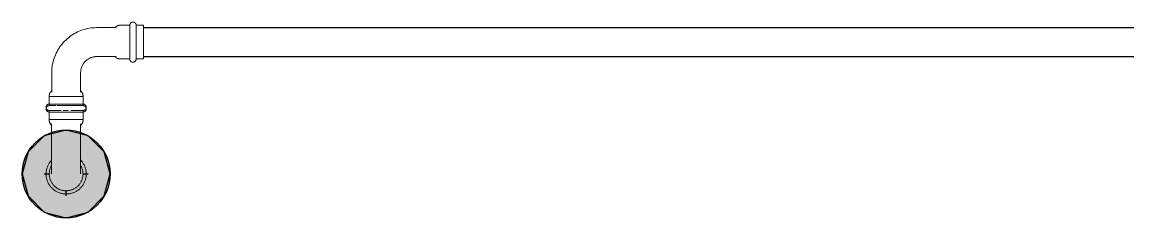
# Model space of a CAD drawing. Header units: inches. Extents: x -3327 to -1, y 8 to 1328.
# Drawn here: x -1910 to -1859.8, y 537.7 to 546.7 of the extents above; entities that cross this region are included whole.
import ezdxf

# ---------------------------------------------------------------- set-up
doc = ezdxf.new("R2010")
doc.units = ezdxf.units.IN
doc.header["$MEASUREMENT"] = 0
doc.layers.add('P-PIPE', color=3, linetype='Continuous', lineweight=9)
doc.layers.add('X - REF - FP', color=7, linetype='Continuous', true_color=0xb90000)

# ---------------------------------------------------------------- blocks, each defined once
blk = doc.blocks.new('Victaulic-VicPress316-Elbow 90-45deg Style P568_P571 - Standard-V22-SECOND LEVEL')
at = {"layer": 'P-PIPE'}
for p, q in [((-0.767, 3.52), (-0.767, 3.181)), ((0.766, 3.52), (-0.767, 3.52)), ((0.766, 3.181), (0.766, 3.52)), ((-0.767, 3.181), (0.766, 3.181)), ((-0.767, 2.869), (-0.767, 2.439)), ((0.766, 2.439), (0.766, 2.866)), ((-0.658, 2.278), (-0.658, 1.393)), ((0.657, 1.393), (0.657, 2.278)), ((-3.181, 0.766), (-3.52, 0.766)), ((-3.52, 0.766), (-3.52, -0.767)), ((-3.181, -0.767), (-3.181, 0.766)), ((-2.439, 0.766), (-2.89, 0.766)), ((-2.89, -0.767), (-2.89, 0.766)), ((-1.393, 0.657), (-2.278, 0.657)), ((-3.52, -0.767), (-3.181, -0.767)), ((-2.89, -0.767), (-2.439, -0.767)), ((-2.278, -0.658), (-1.393, -0.658))]:
    blk.add_line(p, q, dxfattribs=at)
at = {"layer": 'P-PIPE', "flags": 128}
for points in [[(-0.767, 2.89), (-0.772, 2.891), (-0.778, 2.891), (-0.784, 2.892), (-0.79, 2.892), (-0.795, 2.893), (-0.801, 2.895), (-0.807, 2.896), (-0.812, 2.898), (-0.818, 2.9), (-0.823, 2.902), (-0.828, 2.904), (-0.834, 2.907), (-0.839, 2.91), (-0.844, 2.913), (-0.849, 2.916), (-0.853, 2.919), (-0.858, 2.923), (-0.862, 2.927), (-0.867, 2.931), (-0.871, 2.935), (-0.875, 2.939), (-0.879, 2.943), (-0.882, 2.948), (-0.886, 2.953), (-0.889, 2.957), (-0.892, 2.962), (-0.895, 2.967), (-0.897, 2.973), (-0.9, 2.978), (-0.902, 2.983), (-0.904, 2.989), (-0.906, 2.994), (-0.907, 3), (-0.909, 3.006), (-0.91, 3.011), (-0.911, 3.017), (-0.911, 3.023), (-0.912, 3.029), (-0.912, 3.034), (-0.912, 3.04), (-0.912, 3.046), (-0.911, 3.052), (-0.91, 3.058), (-0.909, 3.063), (-0.908, 3.069), (-0.907, 3.075), (-0.905, 3.08), (-0.903, 3.086), (-0.901, 3.091), (-0.899, 3.097), (-0.896, 3.102), (-0.894, 3.107), (-0.891, 3.112), (-0.887, 3.117), (-0.884, 3.122), (-0.881, 3.126), (-0.877, 3.131), (-0.873, 3.135), (-0.869, 3.139), (-0.865, 3.143), (-0.86, 3.147), (-0.856, 3.151), (-0.851, 3.154), (-0.846, 3.158), (-0.842, 3.161), (-0.836, 3.164), (-0.831, 3.166), (-0.826, 3.169), (-0.821, 3.171), (-0.815, 3.173), (-0.81, 3.175), (-0.804, 3.177), (-0.798, 3.178), (-0.793, 3.179), (-0.787, 3.18), (-0.781, 3.181), (-0.775, 3.181), (-0.77, 3.181), (-0.767, 3.181)], [(0.766, 3.181), (0.766, 3.181), (0.764, 3.181), (0.761, 3.181), (0.757, 3.181), (0.751, 3.181), (0.745, 3.181), (0.737, 3.181), (0.728, 3.181), (0.717, 3.181), (0.706, 3.181), (0.693, 3.181), (0.68, 3.181), (0.665, 3.181), (0.649, 3.181), (0.633, 3.181), (0.615, 3.181), (0.596, 3.181), (0.576, 3.181), (0.556, 3.181), (0.534, 3.181), (0.512, 3.181), (0.488, 3.181), (0.464, 3.181), (0.44, 3.181), (0.414, 3.181), (0.388, 3.181), (0.361, 3.181), (0.334, 3.181), (0.306, 3.181), (0.278, 3.181), (0.249, 3.181), (0.22, 3.181), (0.19, 3.181), (0.16, 3.181), (0.13, 3.181), (0.1, 3.181), (0.069, 3.181), (0.039, 3.181), (0.008, 3.181), (-0.022, 3.181), (-0.053, 3.181), (-0.084, 3.181), (-0.114, 3.181), (-0.144, 3.181), (-0.174, 3.181), (-0.204, 3.181), (-0.233, 3.181), (-0.262, 3.181), (-0.291, 3.181), (-0.319, 3.181), (-0.347, 3.181), (-0.374, 3.181), (-0.4, 3.181), (-0.426, 3.181), (-0.451, 3.181), (-0.476, 3.181), (-0.499, 3.181), (-0.522, 3.181), (-0.544, 3.181), (-0.565, 3.181), (-0.585, 3.181), (-0.605, 3.181), (-0.623, 3.181), (-0.64, 3.181), (-0.657, 3.181), (-0.672, 3.181), (-0.686, 3.181), (-0.699, 3.181), (-0.711, 3.181), (-0.722, 3.181), (-0.732, 3.181), (-0.74, 3.181), (-0.748, 3.181), (-0.754, 3.181), (-0.759, 3.181), (-0.763, 3.181), (-0.765, 3.181), (-0.766, 3.181), (-0.767, 3.181)], [(-0.767, 3.181), (-0.766, 3.181), (-0.764, 3.181), (-0.761, 3.181), (-0.757, 3.181), (-0.751, 3.181), (-0.745, 3.181), (-0.737, 3.181), (-0.728, 3.181)], [(0.722, 3.181), (0.732, 3.181), (0.74, 3.181), (0.748, 3.181), (0.754, 3.181), (0.759, 3.181), (0.763, 3.181), (0.765, 3.181), (0.766, 3.181), (0.766, 3.181)], [(0.766, 3.181), (0.772, 3.181), (0.778, 3.181), (0.784, 3.18), (0.79, 3.18), (0.795, 3.179), (0.801, 3.177), (0.807, 3.176), (0.812, 3.174), (0.818, 3.172), (0.823, 3.17), (0.828, 3.168), (0.834, 3.165), (0.839, 3.162), (0.844, 3.159), (0.849, 3.156), (0.853, 3.153), (0.858, 3.149), (0.862, 3.145), (0.867, 3.141), (0.871, 3.137), (0.875, 3.133), (0.879, 3.129), (0.882, 3.124), (0.886, 3.119), (0.889, 3.115), (0.892, 3.11), (0.895, 3.105), (0.897, 3.099), (0.9, 3.094), (0.902, 3.089), (0.904, 3.083), (0.906, 3.078), (0.907, 3.072), (0.909, 3.066), (0.91, 3.061), (0.911, 3.055), (0.911, 3.049), (0.912, 3.043), (0.912, 3.038), (0.912, 3.032), (0.912, 3.026), (0.911, 3.02), (0.91, 3.014), (0.909, 3.009), (0.908, 3.003), (0.907, 2.997), (0.905, 2.992), (0.903, 2.986), (0.901, 2.981), (0.899, 2.975), (0.896, 2.97), (0.894, 2.965), (0.891, 2.96), (0.887, 2.955), (0.884, 2.95), (0.881, 2.946), (0.877, 2.941), (0.873, 2.937), (0.869, 2.933), (0.865, 2.929), (0.86, 2.925), (0.856, 2.921), (0.851, 2.918), (0.846, 2.914), (0.842, 2.911), (0.836, 2.908), (0.831, 2.906), (0.826, 2.903), (0.821, 2.901), (0.815, 2.899), (0.81, 2.897), (0.804, 2.895), (0.798, 2.894), (0.793, 2.893), (0.787, 2.892), (0.781, 2.891), (0.775, 2.891), (0.77, 2.891), (0.766, 2.89)], [(-0.767, 2.89), (-0.766, 2.89), (-0.764, 2.89), (-0.761, 2.89), (-0.757, 2.89), (-0.751, 2.89), (-0.745, 2.89), (-0.737, 2.89), (-0.728, 2.89), (-0.717, 2.89), (-0.706, 2.89), (-0.693, 2.89), (-0.68, 2.89), (-0.665, 2.89), (-0.649, 2.89), (-0.633, 2.89), (-0.615, 2.89), (-0.596, 2.89), (-0.576, 2.89), (-0.556, 2.89), (-0.54, 2.89)], [(-0.754, 2.89), (-0.759, 2.89), (-0.763, 2.89), (-0.765, 2.89), (-0.766, 2.89), (-0.767, 2.89)], [(-0.534, 2.89), (-0.512, 2.89), (-0.488, 2.89), (-0.464, 2.89), (-0.44, 2.89), (-0.414, 2.89), (-0.388, 2.89), (-0.361, 2.89), (-0.334, 2.89), (-0.306, 2.89), (-0.278, 2.89), (-0.249, 2.89), (-0.22, 2.89), (-0.19, 2.89), (-0.16, 2.89), (-0.13, 2.89), (-0.1, 2.89), (-0.069, 2.89), (-0.039, 2.89), (-0.008, 2.89), (0.022, 2.89), (0.053, 2.89), (0.084, 2.89), (0.114, 2.89), (0.144, 2.89), (0.174, 2.89), (0.204, 2.89), (0.233, 2.89), (0.262, 2.89), (0.291, 2.89), (0.319, 2.89), (0.347, 2.89), (0.374, 2.89), (0.4, 2.89), (0.426, 2.89)], [(0.476, 2.89), (0.499, 2.89), (0.522, 2.89), (0.544, 2.89), (0.565, 2.89), (0.585, 2.89), (0.605, 2.89), (0.623, 2.89), (0.64, 2.89), (0.657, 2.89), (0.672, 2.89), (0.686, 2.89), (0.699, 2.89), (0.711, 2.89), (0.722, 2.89), (0.732, 2.89), (0.74, 2.89), (0.748, 2.89), (0.754, 2.89), (0.759, 2.89), (0.763, 2.89), (0.765, 2.89), (0.766, 2.89), (0.766, 2.89)], [(0.766, 2.89), (0.766, 2.89), (0.764, 2.89), (0.761, 2.89), (0.757, 2.89), (0.751, 2.89), (0.745, 2.89)], [(-0.658, 2.221), (-0.666, 2.228), (-0.674, 2.235), (-0.682, 2.242), (-0.69, 2.25), (-0.698, 2.258), (-0.705, 2.266), (-0.711, 2.275), (-0.718, 2.283), (-0.724, 2.293), (-0.729, 2.302), (-0.735, 2.311), (-0.74, 2.321), (-0.744, 2.331), (-0.748, 2.341), (-0.752, 2.351), (-0.755, 2.362), (-0.758, 2.372), (-0.761, 2.383), (-0.763, 2.394), (-0.764, 2.404), (-0.765, 2.415), (-0.766, 2.426), (-0.767, 2.437), (-0.767, 2.439)], [(0.766, 2.439), (0.766, 2.428), (0.766, 2.417), (0.765, 2.406), (0.763, 2.396), (0.761, 2.385), (0.759, 2.374), (0.756, 2.364), (0.753, 2.353), (0.749, 2.343), (0.745, 2.333), (0.741, 2.323), (0.736, 2.313), (0.73, 2.304), (0.725, 2.294), (0.719, 2.285), (0.713, 2.276), (0.706, 2.268), (0.699, 2.259), (0.692, 2.251), (0.684, 2.244), (0.676, 2.236), (0.668, 2.229), (0.659, 2.222), (0.657, 2.221)], [(-0.658, 1.393), (-0.658, 1.364), (-0.66, 1.334), (-0.663, 1.305), (-0.667, 1.276), (-0.672, 1.247), (-0.679, 1.218), (-0.686, 1.19), (-0.695, 1.162), (-0.705, 1.134), (-0.716, 1.107), (-0.728, 1.08), (-0.741, 1.053), (-0.755, 1.028), (-0.77, 1.002), (-0.786, 0.978), (-0.803, 0.954), (-0.821, 0.931), (-0.84, 0.908), (-0.86, 0.886), (-0.881, 0.865), (-0.902, 0.845), (-0.924, 0.826), (-0.947, 0.808), (-0.971, 0.79), (-0.996, 0.774), (-1.021, 0.759), (-1.046, 0.744), (-1.073, 0.731), (-1.099, 0.719), (-1.126, 0.707), (-1.154, 0.697), (-1.182, 0.688), (-1.21, 0.681), (-1.239, 0.674), (-1.268, 0.668), (-1.297, 0.664), (-1.326, 0.661), (-1.356, 0.658), (-1.385, 0.658), (-1.393, 0.657)], [(-1.393, -0.658), (-1.311, -0.656), (-1.229, -0.651), (-1.148, -0.643), (-1.066, -0.631), (-0.986, -0.617), (-0.906, -0.599), (-0.826, -0.578), (-0.748, -0.553), (-0.671, -0.526), (-0.594, -0.496), (-0.52, -0.462), (-0.446, -0.426), (-0.374, -0.386), (-0.304, -0.344), (-0.235, -0.299), (-0.168, -0.252), (-0.104, -0.201), (-0.041, -0.149), (0.02, -0.093), (0.078, -0.036), (0.134, 0.024), (0.187, 0.087), (0.238, 0.151), (0.287, 0.217), (0.332, 0.285), (0.375, 0.355), (0.415, 0.427), (0.453, 0.5), (0.487, 0.574), (0.518, 0.65), (0.546, 0.727), (0.571, 0.805), (0.593, 0.884), (0.612, 0.964), (0.628, 1.044), (0.64, 1.126), (0.649, 1.207), (0.655, 1.289), (0.657, 1.371), (0.657, 1.393)], [(-3.181, 0.766), (-3.181, 0.772), (-3.181, 0.778), (-3.18, 0.784), (-3.18, 0.79), (-3.179, 0.795), (-3.177, 0.801), (-3.176, 0.807), (-3.174, 0.812), (-3.172, 0.818), (-3.17, 0.823), (-3.168, 0.828), (-3.165, 0.834), (-3.162, 0.839), (-3.159, 0.844), (-3.156, 0.849), (-3.153, 0.853), (-3.149, 0.858), (-3.145, 0.862), (-3.141, 0.867), (-3.137, 0.871), (-3.133, 0.875), (-3.129, 0.879), (-3.124, 0.882), (-3.119, 0.886), (-3.115, 0.889), (-3.11, 0.892), (-3.105, 0.895), (-3.099, 0.897), (-3.094, 0.9), (-3.089, 0.902), (-3.083, 0.904), (-3.078, 0.906), (-3.072, 0.907), (-3.066, 0.909), (-3.061, 0.91), (-3.055, 0.911), (-3.049, 0.911), (-3.043, 0.912), (-3.038, 0.912), (-3.032, 0.912), (-3.026, 0.912), (-3.02, 0.911), (-3.014, 0.91), (-3.009, 0.909), (-3.003, 0.908), (-2.997, 0.907), (-2.992, 0.905), (-2.986, 0.903), (-2.981, 0.901), (-2.975, 0.899), (-2.97, 0.896), (-2.965, 0.894), (-2.96, 0.891), (-2.955, 0.887), (-2.95, 0.884), (-2.946, 0.881), (-2.941, 0.877), (-2.937, 0.873), (-2.933, 0.869), (-2.929, 0.865), (-2.925, 0.86), (-2.921, 0.856), (-2.918, 0.851), (-2.914, 0.846), (-2.911, 0.842), (-2.908, 0.836), (-2.906, 0.831), (-2.903, 0.826), (-2.901, 0.821), (-2.899, 0.815), (-2.897, 0.81), (-2.895, 0.804), (-2.894, 0.798), (-2.893, 0.793), (-2.892, 0.787), (-2.891, 0.781), (-2.891, 0.775), (-2.891, 0.77), (-2.89, 0.766)], [(-3.181, 0.766), (-3.181, 0.766), (-3.181, 0.764), (-3.181, 0.761), (-3.181, 0.757), (-3.181, 0.751), (-3.181, 0.745), (-3.181, 0.737), (-3.181, 0.728), (-3.181, 0.717), (-3.181, 0.706), (-3.181, 0.693), (-3.181, 0.68), (-3.181, 0.665), (-3.181, 0.649), (-3.181, 0.633), (-3.181, 0.615), (-3.181, 0.596), (-3.181, 0.576), (-3.181, 0.556), (-3.181, 0.534), (-3.181, 0.512), (-3.181, 0.488), (-3.181, 0.464), (-3.181, 0.44), (-3.181, 0.414), (-3.181, 0.388), (-3.181, 0.361), (-3.181, 0.334), (-3.181, 0.306), (-3.181, 0.278), (-3.181, 0.249), (-3.181, 0.22), (-3.181, 0.19), (-3.181, 0.16), (-3.181, 0.13), (-3.181, 0.1), (-3.181, 0.069), (-3.181, 0.039), (-3.181, 0.008), (-3.181, -0.022), (-3.181, -0.053), (-3.181, -0.084), (-3.181, -0.114), (-3.181, -0.144), (-3.181, -0.174), (-3.181, -0.204), (-3.181, -0.233), (-3.181, -0.262), (-3.181, -0.291), (-3.181, -0.319), (-3.181, -0.347), (-3.181, -0.374), (-3.181, -0.4), (-3.181, -0.426), (-3.181, -0.451), (-3.181, -0.476), (-3.181, -0.499), (-3.181, -0.522), (-3.181, -0.544), (-3.181, -0.565), (-3.181, -0.585), (-3.181, -0.605), (-3.181, -0.623), (-3.181, -0.64), (-3.181, -0.657), (-3.181, -0.672), (-3.181, -0.686), (-3.181, -0.699), (-3.181, -0.711), (-3.181, -0.722), (-3.181, -0.732), (-3.181, -0.74), (-3.181, -0.748), (-3.181, -0.754), (-3.181, -0.759), (-3.181, -0.763), (-3.181, -0.765), (-3.181, -0.766), (-3.181, -0.767)], [(-3.181, 0.722), (-3.181, 0.732), (-3.181, 0.74), (-3.181, 0.748), (-3.181, 0.754), (-3.181, 0.759), (-3.181, 0.763), (-3.181, 0.765), (-3.181, 0.766), (-3.181, 0.766)], [(-2.89, -0.767), (-2.89, -0.766), (-2.89, -0.764), (-2.89, -0.761), (-2.89, -0.757), (-2.89, -0.751), (-2.89, -0.745), (-2.89, -0.737), (-2.89, -0.728), (-2.89, -0.717), (-2.89, -0.706), (-2.89, -0.693), (-2.89, -0.68), (-2.89, -0.665), (-2.89, -0.649), (-2.89, -0.633), (-2.89, -0.615), (-2.89, -0.596), (-2.89, -0.576), (-2.89, -0.556), (-2.89, -0.534), (-2.89, -0.512), (-2.89, -0.488), (-2.89, -0.464), (-2.89, -0.44), (-2.89, -0.414), (-2.89, -0.388), (-2.89, -0.361), (-2.89, -0.334), (-2.89, -0.306), (-2.89, -0.278), (-2.89, -0.249), (-2.89, -0.22), (-2.89, -0.19), (-2.89, -0.16), (-2.89, -0.13), (-2.89, -0.1), (-2.89, -0.069), (-2.89, -0.039), (-2.89, -0.008), (-2.89, 0.022), (-2.89, 0.053), (-2.89, 0.084), (-2.89, 0.114), (-2.89, 0.144), (-2.89, 0.174), (-2.89, 0.204), (-2.89, 0.233), (-2.89, 0.262), (-2.89, 0.291), (-2.89, 0.319), (-2.89, 0.347), (-2.89, 0.374), (-2.89, 0.4), (-2.89, 0.426), (-2.89, 0.451), (-2.89, 0.476), (-2.89, 0.499), (-2.89, 0.522), (-2.89, 0.544), (-2.89, 0.565), (-2.89, 0.585), (-2.89, 0.605), (-2.89, 0.623), (-2.89, 0.64), (-2.89, 0.657), (-2.89, 0.672), (-2.89, 0.686), (-2.89, 0.699), (-2.89, 0.711), (-2.89, 0.722), (-2.89, 0.732), (-2.89, 0.74), (-2.89, 0.748), (-2.89, 0.754), (-2.89, 0.759), (-2.89, 0.763), (-2.89, 0.765), (-2.89, 0.766), (-2.89, 0.766)], [(-2.89, 0.766), (-2.89, 0.766), (-2.89, 0.764), (-2.89, 0.761), (-2.89, 0.757), (-2.89, 0.751), (-2.89, 0.745), (-2.89, 0.737), (-2.89, 0.728)], [(-2.439, 0.766), (-2.428, 0.766), (-2.417, 0.766), (-2.406, 0.765), (-2.396, 0.763), (-2.385, 0.761), (-2.374, 0.759), (-2.364, 0.756), (-2.353, 0.753), (-2.343, 0.749), (-2.333, 0.745), (-2.323, 0.741), (-2.313, 0.736), (-2.304, 0.73), (-2.294, 0.725), (-2.285, 0.719), (-2.276, 0.713), (-2.268, 0.706), (-2.259, 0.699), (-2.251, 0.692), (-2.244, 0.684), (-2.236, 0.676), (-2.229, 0.668), (-2.222, 0.659), (-2.221, 0.657)], [(-3.181, -0.767), (-3.181, -0.766), (-3.181, -0.764), (-3.181, -0.761), (-3.181, -0.757), (-3.181, -0.751), (-3.181, -0.745), (-3.181, -0.737), (-3.181, -0.728)], [(-2.89, -0.767), (-2.891, -0.772), (-2.891, -0.778), (-2.892, -0.784), (-2.892, -0.79), (-2.893, -0.795), (-2.895, -0.801), (-2.896, -0.807), (-2.898, -0.812), (-2.9, -0.818), (-2.902, -0.823), (-2.904, -0.828), (-2.907, -0.834), (-2.91, -0.839), (-2.913, -0.844), (-2.916, -0.849), (-2.919, -0.853), (-2.923, -0.858), (-2.927, -0.862), (-2.931, -0.867), (-2.935, -0.871), (-2.939, -0.875), (-2.943, -0.879), (-2.948, -0.882), (-2.953, -0.886), (-2.957, -0.889), (-2.962, -0.892), (-2.967, -0.895), (-2.973, -0.897), (-2.978, -0.9), (-2.983, -0.902), (-2.989, -0.904), (-2.994, -0.906), (-3, -0.907), (-3.006, -0.909), (-3.011, -0.91), (-3.017, -0.911), (-3.023, -0.911), (-3.029, -0.912), (-3.034, -0.912), (-3.04, -0.912), (-3.046, -0.912), (-3.052, -0.911), (-3.058, -0.91), (-3.063, -0.909), (-3.069, -0.908), (-3.075, -0.907), (-3.08, -0.905), (-3.086, -0.903), (-3.091, -0.901), (-3.097, -0.899), (-3.102, -0.896), (-3.107, -0.894), (-3.112, -0.891), (-3.117, -0.887), (-3.122, -0.884), (-3.126, -0.881), (-3.131, -0.877), (-3.135, -0.873), (-3.139, -0.869), (-3.143, -0.865), (-3.147, -0.86), (-3.151, -0.856), (-3.154, -0.851), (-3.158, -0.846), (-3.161, -0.842), (-3.164, -0.836), (-3.166, -0.831), (-3.169, -0.826), (-3.171, -0.821), (-3.173, -0.815), (-3.175, -0.81), (-3.177, -0.804), (-3.178, -0.798), (-3.179, -0.793), (-3.18, -0.787), (-3.181, -0.781), (-3.181, -0.775), (-3.181, -0.77), (-3.181, -0.767)], [(-2.89, -0.722), (-2.89, -0.732), (-2.89, -0.74), (-2.89, -0.748), (-2.89, -0.754), (-2.89, -0.759), (-2.89, -0.763), (-2.89, -0.765), (-2.89, -0.766), (-2.89, -0.767)], [(-2.221, -0.658), (-2.228, -0.666), (-2.235, -0.674), (-2.242, -0.682), (-2.25, -0.69), (-2.258, -0.698), (-2.266, -0.705), (-2.275, -0.711), (-2.283, -0.718), (-2.293, -0.724), (-2.302, -0.729), (-2.311, -0.735), (-2.321, -0.74), (-2.331, -0.744), (-2.341, -0.748), (-2.351, -0.752), (-2.362, -0.755), (-2.372, -0.758), (-2.383, -0.761), (-2.394, -0.763), (-2.404, -0.764), (-2.415, -0.765), (-2.426, -0.766), (-2.437, -0.767), (-2.439, -0.767)]]:
    blk.add_lwpolyline(points, dxfattribs=at)
blk = doc.blocks.new('Victaulic-VicPress316-Elbow 90-45deg Style P568_P571 - Standard-V23-SECOND LEVEL')
at = {"layer": 'P-PIPE'}
for p, q in [((-1908.767, 543.263), (-1908.767, 542.924)), ((-1908, 543.263), (-1908.767, 543.263)), ((-1907.234, 543.263), (-1908, 543.263)), ((-1907.234, 542.924), (-1907.234, 543.263)), ((-1908.767, 542.924), (-1908, 542.924)), ((-1908, 542.924), (-1907.234, 542.924)), ((-1908.767, 542.599), (-1908.767, 542.182)), ((-1907.234, 542.182), (-1907.234, 542.608)), ((-1908.658, 542.027), (-1908.658, 541.136)), ((-1907.343, 541.136), (-1907.343, 542.03))]:
    blk.add_line(p, q, dxfattribs=at)
at = {"layer": 'P-PIPE', "flags": 128}
for points in [[(-1908.767, 542.633), (-1908.772, 542.633), (-1908.778, 542.634), (-1908.784, 542.634), (-1908.79, 542.635), (-1908.795, 542.636), (-1908.801, 542.637), (-1908.807, 542.639), (-1908.812, 542.641), (-1908.818, 542.643), (-1908.823, 542.645), (-1908.828, 542.647), (-1908.834, 542.65), (-1908.839, 542.653), (-1908.844, 542.656), (-1908.849, 542.659), (-1908.853, 542.662), (-1908.858, 542.666), (-1908.862, 542.669), (-1908.867, 542.673), (-1908.871, 542.677), (-1908.875, 542.682), (-1908.879, 542.686), (-1908.882, 542.691), (-1908.886, 542.695), (-1908.889, 542.7), (-1908.892, 542.705), (-1908.895, 542.71), (-1908.897, 542.715), (-1908.9, 542.721), (-1908.902, 542.726), (-1908.904, 542.732), (-1908.906, 542.737), (-1908.907, 542.743), (-1908.909, 542.748), (-1908.91, 542.754), (-1908.911, 542.76), (-1908.911, 542.766), (-1908.912, 542.771), (-1908.912, 542.777), (-1908.912, 542.783), (-1908.912, 542.789), (-1908.911, 542.795), (-1908.91, 542.8), (-1908.909, 542.806), (-1908.908, 542.812), (-1908.907, 542.817), (-1908.905, 542.823), (-1908.903, 542.829), (-1908.901, 542.834), (-1908.899, 542.839), (-1908.896, 542.845), (-1908.894, 542.85), (-1908.891, 542.855), (-1908.887, 542.86), (-1908.884, 542.864), (-1908.881, 542.869), (-1908.877, 542.874), (-1908.873, 542.878), (-1908.869, 542.882), (-1908.865, 542.886), (-1908.86, 542.89), (-1908.856, 542.894), (-1908.851, 542.897), (-1908.846, 542.9), (-1908.842, 542.903), (-1908.836, 542.906), (-1908.831, 542.909), (-1908.826, 542.912), (-1908.821, 542.914), (-1908.815, 542.916), (-1908.81, 542.918), (-1908.804, 542.919), (-1908.798, 542.921), (-1908.793, 542.922), (-1908.787, 542.923), (-1908.781, 542.924), (-1908.775, 542.924), (-1908.77, 542.924), (-1908.767, 542.924)], [(-1908, 542.924), (-1908.031, 542.924), (-1908.061, 542.924), (-1908.092, 542.924), (-1908.122, 542.924), (-1908.152, 542.924), (-1908.182, 542.924), (-1908.212, 542.924), (-1908.241, 542.924), (-1908.27, 542.924), (-1908.298, 542.924), (-1908.326, 542.924), (-1908.354, 542.924), (-1908.381, 542.924), (-1908.407, 542.924), (-1908.433, 542.924), (-1908.458, 542.924), (-1908.482, 542.924), (-1908.505, 542.924), (-1908.528, 542.924), (-1908.55, 542.924), (-1908.571, 542.924), (-1908.591, 542.924), (-1908.61, 542.924), (-1908.628, 542.924), (-1908.645, 542.924), (-1908.661, 542.924), (-1908.676, 542.924), (-1908.69, 542.924), (-1908.703, 542.924), (-1908.714, 542.924), (-1908.725, 542.924), (-1908.734, 542.924), (-1908.743, 542.924), (-1908.75, 542.924), (-1908.755, 542.924), (-1908.76, 542.924), (-1908.763, 542.924), (-1908.766, 542.924), (-1908.766, 542.924), (-1908.767, 542.924)], [(-1908.767, 542.924), (-1908.766, 542.924), (-1908.764, 542.924), (-1908.761, 542.924), (-1908.757, 542.924), (-1908.751, 542.924), (-1908.745, 542.924), (-1908.737, 542.924), (-1908.728, 542.924)], [(-1908.755, 542.633), (-1908.76, 542.633), (-1908.763, 542.633), (-1908.766, 542.633), (-1908.766, 542.633), (-1908.767, 542.633)], [(-1908.767, 542.633), (-1908.766, 542.633), (-1908.764, 542.633), (-1908.761, 542.633), (-1908.757, 542.633), (-1908.751, 542.633), (-1908.745, 542.633), (-1908.737, 542.633), (-1908.728, 542.633), (-1908.717, 542.633), (-1908.706, 542.633), (-1908.693, 542.633), (-1908.68, 542.633), (-1908.665, 542.633), (-1908.649, 542.633), (-1908.633, 542.633), (-1908.615, 542.633), (-1908.596, 542.633), (-1908.576, 542.633), (-1908.556, 542.633), (-1908.534, 542.633), (-1908.512, 542.633), (-1908.488, 542.633), (-1908.464, 542.633), (-1908.44, 542.633), (-1908.414, 542.633), (-1908.388, 542.633), (-1908.361, 542.633), (-1908.334, 542.633), (-1908.306, 542.633), (-1908.278, 542.633), (-1908.249, 542.633), (-1908.22, 542.633)], [(-1908.13, 542.633), (-1908.1, 542.633), (-1908.069, 542.633), (-1908.039, 542.633), (-1908.008, 542.633), (-1908, 542.633)], [(-1907.234, 542.924), (-1907.234, 542.924), (-1907.236, 542.924), (-1907.239, 542.924), (-1907.243, 542.924), (-1907.249, 542.924), (-1907.255, 542.924), (-1907.263, 542.924), (-1907.272, 542.924), (-1907.283, 542.924), (-1907.294, 542.924), (-1907.307, 542.924), (-1907.32, 542.924), (-1907.335, 542.924), (-1907.351, 542.924), (-1907.367, 542.924), (-1907.385, 542.924), (-1907.404, 542.924), (-1907.424, 542.924), (-1907.444, 542.924), (-1907.466, 542.924), (-1907.488, 542.924), (-1907.512, 542.924), (-1907.536, 542.924), (-1907.56, 542.924), (-1907.586, 542.924), (-1907.612, 542.924), (-1907.639, 542.924), (-1907.666, 542.924), (-1907.694, 542.924), (-1907.722, 542.924), (-1907.751, 542.924), (-1907.78, 542.924), (-1907.81, 542.924), (-1907.84, 542.924), (-1907.87, 542.924), (-1907.9, 542.924), (-1907.931, 542.924), (-1907.961, 542.924), (-1907.992, 542.924), (-1908, 542.924)], [(-1908, 542.633), (-1907.969, 542.633), (-1907.939, 542.633), (-1907.908, 542.633)], [(-1907.788, 542.633), (-1907.759, 542.633), (-1907.73, 542.633), (-1907.702, 542.633), (-1907.674, 542.633), (-1907.646, 542.633), (-1907.619, 542.633), (-1907.593, 542.633), (-1907.567, 542.633), (-1907.542, 542.633), (-1907.519, 542.633)], [(-1907.518, 542.633), (-1907.495, 542.633), (-1907.472, 542.633), (-1907.45, 542.633), (-1907.429, 542.633), (-1907.409, 542.633), (-1907.39, 542.633), (-1907.372, 542.633), (-1907.355, 542.633), (-1907.339, 542.633), (-1907.324, 542.633), (-1907.31, 542.633), (-1907.297, 542.633), (-1907.286, 542.633), (-1907.275, 542.633), (-1907.266, 542.633), (-1907.257, 542.633), (-1907.25, 542.633), (-1907.245, 542.633), (-1907.24, 542.633), (-1907.237, 542.633), (-1907.234, 542.633), (-1907.234, 542.633), (-1907.234, 542.633)], [(-1907.275, 542.924), (-1907.266, 542.924), (-1907.257, 542.924), (-1907.25, 542.924), (-1907.245, 542.924), (-1907.24, 542.924), (-1907.237, 542.924), (-1907.234, 542.924), (-1907.234, 542.924), (-1907.234, 542.924)], [(-1907.234, 542.633), (-1907.234, 542.633), (-1907.236, 542.633), (-1907.239, 542.633), (-1907.243, 542.633), (-1907.249, 542.633)], [(-1907.234, 542.924), (-1907.228, 542.924), (-1907.222, 542.924), (-1907.216, 542.923), (-1907.21, 542.922), (-1907.205, 542.921), (-1907.199, 542.92), (-1907.193, 542.919), (-1907.188, 542.917), (-1907.182, 542.915), (-1907.177, 542.913), (-1907.172, 542.91), (-1907.166, 542.908), (-1907.161, 542.905), (-1907.156, 542.902), (-1907.151, 542.899), (-1907.147, 542.896), (-1907.142, 542.892), (-1907.138, 542.888), (-1907.133, 542.884), (-1907.129, 542.88), (-1907.125, 542.876), (-1907.121, 542.872), (-1907.118, 542.867), (-1907.114, 542.862), (-1907.111, 542.857), (-1907.108, 542.852), (-1907.105, 542.847), (-1907.103, 542.842), (-1907.1, 542.837), (-1907.098, 542.832), (-1907.096, 542.826), (-1907.094, 542.821), (-1907.093, 542.815), (-1907.091, 542.809), (-1907.09, 542.804), (-1907.089, 542.798), (-1907.089, 542.792), (-1907.088, 542.786), (-1907.088, 542.78), (-1907.088, 542.775), (-1907.088, 542.769), (-1907.089, 542.763), (-1907.09, 542.757), (-1907.091, 542.751), (-1907.092, 542.746), (-1907.093, 542.74), (-1907.095, 542.735), (-1907.097, 542.729), (-1907.099, 542.724), (-1907.101, 542.718), (-1907.104, 542.713), (-1907.106, 542.708), (-1907.109, 542.703), (-1907.113, 542.698), (-1907.116, 542.693), (-1907.119, 542.689), (-1907.123, 542.684), (-1907.127, 542.68), (-1907.131, 542.676), (-1907.135, 542.672), (-1907.14, 542.668), (-1907.144, 542.664), (-1907.149, 542.661), (-1907.154, 542.657), (-1907.158, 542.654), (-1907.164, 542.651), (-1907.169, 542.649), (-1907.174, 542.646), (-1907.179, 542.644), (-1907.185, 542.642), (-1907.19, 542.64), (-1907.196, 542.638), (-1907.202, 542.637), (-1907.207, 542.636), (-1907.213, 542.635), (-1907.219, 542.634), (-1907.225, 542.634), (-1907.23, 542.633), (-1907.234, 542.633)], [(-1908.658, 541.964), (-1908.666, 541.971), (-1908.674, 541.978), (-1908.682, 541.985), (-1908.69, 541.993), (-1908.698, 542.001), (-1908.705, 542.009), (-1908.711, 542.017), (-1908.718, 542.026), (-1908.724, 542.035), (-1908.729, 542.045), (-1908.735, 542.054), (-1908.74, 542.064), (-1908.744, 542.074), (-1908.748, 542.084), (-1908.752, 542.094), (-1908.755, 542.105), (-1908.758, 542.115), (-1908.761, 542.126), (-1908.763, 542.136), (-1908.764, 542.147), (-1908.765, 542.158), (-1908.766, 542.169), (-1908.767, 542.18), (-1908.767, 542.182)], [(-1907.234, 542.182), (-1907.234, 542.171), (-1907.234, 542.16), (-1907.235, 542.149), (-1907.237, 542.138), (-1907.239, 542.128), (-1907.241, 542.117), (-1907.244, 542.106), (-1907.247, 542.096), (-1907.251, 542.086), (-1907.255, 542.076), (-1907.259, 542.066), (-1907.264, 542.056), (-1907.27, 542.046), (-1907.275, 542.037), (-1907.281, 542.028), (-1907.287, 542.019), (-1907.294, 542.01), (-1907.301, 542.002), (-1907.308, 541.994), (-1907.316, 541.986), (-1907.324, 541.979), (-1907.332, 541.972), (-1907.341, 541.965), (-1907.343, 541.964)], [(-1908.658, 541.136), (-1908.658, 541.08), (-1908.658, 541.024), (-1908.658, 540.969), (-1908.658, 540.914), (-1908.658, 540.859), (-1908.658, 540.805), (-1908.658, 540.751), (-1908.658, 540.698), (-1908.658, 540.645), (-1908.658, 540.593), (-1908.658, 540.542), (-1908.658, 540.493), (-1908.658, 540.444), (-1908.658, 540.396), (-1908.658, 540.349), (-1908.658, 540.304), (-1908.658, 540.26), (-1908.658, 540.217), (-1908.658, 540.176), (-1908.658, 540.137), (-1908.658, 540.099), (-1908.658, 540.062), (-1908.658, 540.028), (-1908.658, 539.995), (-1908.658, 539.964), (-1908.658, 539.934), (-1908.658, 539.907), (-1908.658, 539.882), (-1908.658, 539.859), (-1908.658, 539.837), (-1908.658, 539.818), (-1908.658, 539.801), (-1908.658, 539.786), (-1908.658, 539.774), (-1908.658, 539.763), (-1908.658, 539.755), (-1908.658, 539.749), (-1908.658, 539.745), (-1908.658, 539.743), (-1908.658, 539.743)], [(-1907.343, 539.743), (-1907.343, 539.744), (-1907.343, 539.747), (-1907.343, 539.753), (-1907.343, 539.761), (-1907.343, 539.771), (-1907.343, 539.783), (-1907.343, 539.797), (-1907.343, 539.814), (-1907.343, 539.832), (-1907.343, 539.853), (-1907.343, 539.875), (-1907.343, 539.9), (-1907.343, 539.927), (-1907.343, 539.956), (-1907.343, 539.986), (-1907.343, 540.018), (-1907.343, 540.053), (-1907.343, 540.089), (-1907.343, 540.126), (-1907.343, 540.165), (-1907.343, 540.206), (-1907.343, 540.248), (-1907.343, 540.292), (-1907.343, 540.337), (-1907.343, 540.383), (-1907.343, 540.431), (-1907.343, 540.479), (-1907.343, 540.529), (-1907.343, 540.58), (-1907.343, 540.631), (-1907.343, 540.683), (-1907.343, 540.736), (-1907.343, 540.79), (-1907.343, 540.844), (-1907.343, 540.899), (-1907.343, 540.954), (-1907.343, 541.009), (-1907.343, 541.065), (-1907.343, 541.121), (-1907.343, 541.136)], [(-1908.658, 540.375), (-1908.679, 540.352), (-1908.703, 540.324), (-1908.726, 540.295), (-1908.747, 540.266), (-1908.767, 540.236), (-1908.787, 540.204), (-1908.804, 540.173), (-1908.821, 540.14), (-1908.836, 540.107), (-1908.85, 540.073), (-1908.863, 540.039), (-1908.874, 540.004), (-1908.883, 539.969), (-1908.892, 539.934), (-1908.899, 539.898), (-1908.904, 539.862), (-1908.908, 539.825), (-1908.911, 539.789), (-1908.912, 539.753), (-1908.912, 539.716), (-1908.91, 539.68), (-1908.907, 539.643), (-1908.902, 539.607), (-1908.896, 539.571), (-1908.888, 539.536), (-1908.879, 539.5), (-1908.869, 539.465), (-1908.857, 539.431), (-1908.844, 539.397), (-1908.829, 539.363), (-1908.813, 539.33), (-1908.796, 539.298), (-1908.778, 539.267), (-1908.758, 539.236), (-1908.737, 539.206), (-1908.715, 539.177), (-1908.692, 539.149), (-1908.668, 539.122), (-1908.642, 539.095), (-1908.616, 539.07), (-1908.589, 539.046), (-1908.56, 539.023), (-1908.531, 539.001), (-1908.501, 538.981), (-1908.47, 538.961), (-1908.439, 538.943), (-1908.406, 538.926), (-1908.373, 538.911), (-1908.34, 538.896), (-1908.306, 538.883), (-1908.271, 538.872), (-1908.236, 538.862), (-1908.2, 538.853), (-1908.165, 538.846), (-1908.129, 538.84), (-1908.092, 538.836), (-1908.056, 538.833), (-1908.02, 538.831), (-1908, 538.831)], [(-1908.661, 540.131), (-1908.676, 540.104), (-1908.69, 540.077), (-1908.703, 540.049), (-1908.714, 540.021), (-1908.725, 539.992), (-1908.734, 539.963), (-1908.743, 539.933), (-1908.75, 539.903), (-1908.755, 539.873), (-1908.76, 539.843), (-1908.763, 539.812), (-1908.766, 539.782), (-1908.766, 539.751), (-1908.766, 539.72), (-1908.765, 539.69), (-1908.762, 539.659), (-1908.758, 539.629), (-1908.753, 539.599), (-1908.746, 539.569), (-1908.739, 539.539), (-1908.73, 539.51), (-1908.72, 539.481), (-1908.709, 539.452), (-1908.697, 539.424), (-1908.684, 539.396), (-1908.669, 539.369), (-1908.654, 539.343), (-1908.637, 539.317), (-1908.62, 539.292), (-1908.601, 539.267), (-1908.582, 539.244), (-1908.561, 539.221), (-1908.54, 539.199), (-1908.518, 539.178), (-1908.495, 539.157), (-1908.471, 539.138), (-1908.446, 539.12), (-1908.421, 539.102), (-1908.395, 539.086), (-1908.369, 539.071), (-1908.341, 539.057), (-1908.314, 539.043), (-1908.285, 539.031), (-1908.257, 539.021), (-1908.228, 539.011), (-1908.198, 539.002), (-1908.168, 538.995), (-1908.138, 538.989), (-1908.108, 538.984), (-1908.078, 538.98), (-1908.047, 538.978), (-1908.017, 538.976), (-1908, 538.976)], [(-1908, 538.831), (-1907.964, 538.832), (-1907.927, 538.834), (-1907.891, 538.837), (-1907.855, 538.842), (-1907.819, 538.849), (-1907.783, 538.857), (-1907.748, 538.866), (-1907.713, 538.877), (-1907.679, 538.889), (-1907.645, 538.903), (-1907.612, 538.918), (-1907.579, 538.934), (-1907.547, 538.951), (-1907.516, 538.97), (-1907.485, 538.99), (-1907.455, 539.011), (-1907.427, 539.034), (-1907.399, 539.057), (-1907.372, 539.082), (-1907.346, 539.107), (-1907.321, 539.134), (-1907.297, 539.162), (-1907.274, 539.19), (-1907.253, 539.22), (-1907.233, 539.25), (-1907.213, 539.281), (-1907.196, 539.313), (-1907.179, 539.345), (-1907.164, 539.379), (-1907.15, 539.412), (-1907.137, 539.447), (-1907.126, 539.481), (-1907.117, 539.516), (-1907.108, 539.552), (-1907.101, 539.588), (-1907.096, 539.624), (-1907.092, 539.66), (-1907.089, 539.696), (-1907.088, 539.733), (-1907.088, 539.769), (-1907.09, 539.806), (-1907.093, 539.842), (-1907.098, 539.878), (-1907.104, 539.914), (-1907.112, 539.95), (-1907.121, 539.985), (-1907.131, 540.02), (-1907.143, 540.055), (-1907.156, 540.089), (-1907.171, 540.122), (-1907.187, 540.155), (-1907.204, 540.187), (-1907.222, 540.219), (-1907.242, 540.25), (-1907.263, 540.28), (-1907.285, 540.309), (-1907.308, 540.337), (-1907.332, 540.364)], [(-1908, 538.976), (-1907.969, 538.977), (-1907.939, 538.979), (-1907.908, 538.982), (-1907.878, 538.986), (-1907.848, 538.992), (-1907.818, 538.998), (-1907.788, 539.006), (-1907.759, 539.015), (-1907.73, 539.025), (-1907.702, 539.037), (-1907.674, 539.049), (-1907.646, 539.063), (-1907.619, 539.078), (-1907.593, 539.093), (-1907.567, 539.11), (-1907.542, 539.128), (-1907.518, 539.147), (-1907.495, 539.167), (-1907.472, 539.187), (-1907.45, 539.209), (-1907.429, 539.231), (-1907.409, 539.254), (-1907.39, 539.278), (-1907.372, 539.303), (-1907.355, 539.329), (-1907.339, 539.355), (-1907.324, 539.382), (-1907.31, 539.409), (-1907.297, 539.437), (-1907.286, 539.465), (-1907.275, 539.494), (-1907.266, 539.523), (-1907.257, 539.553), (-1907.25, 539.582), (-1907.245, 539.613), (-1907.24, 539.643), (-1907.237, 539.673), (-1907.234, 539.704), (-1907.234, 539.735), (-1907.234, 539.765), (-1907.235, 539.796), (-1907.238, 539.826), (-1907.242, 539.857), (-1907.247, 539.887), (-1907.254, 539.917), (-1907.261, 539.947), (-1907.27, 539.976), (-1907.28, 540.005), (-1907.291, 540.034), (-1907.303, 540.062), (-1907.316, 540.089), (-1907.331, 540.116), (-1907.343, 540.137)]]:
    blk.add_lwpolyline(points, dxfattribs=at)

msp = doc.modelspace()

# ---------------------------------------------------------------- hatches: boundary and pattern name
at = {"layer": 'X - REF - FP'}
h = msp.add_hatch(color=256, dxfattribs=at)
edge = h.paths.add_edge_path(flags=0)
edge.add_arc((-1908, 539.743), 2, 0, 360)
msp.add_hatch(color=256, dxfattribs=at).paths.add_polyline_path([(-1908, 537.743), (-1907, 538.011), (-1906.268, 538.743), (-1906, 539.743), (-1906.268, 540.743), (-1907, 541.475), (-1908, 541.743), (-1909, 541.475), (-1909.732, 540.743), (-1910, 539.743), (-1909.732, 538.743), (-1909, 538.011)], flags=0)

# ---------------------------------------------------------------- linework, layer by layer
for p, q in [((-1833.496, 546.4), (-1904.48, 546.4)), ((-1904.48, 545.085), (-1833.496, 545.085)), ((-1908, 541.743), (-1909, 541.475)), ((-1907, 541.475), (-1908, 541.743)), ((-1909, 541.475), (-1909.732, 540.743)), ((-1906.268, 540.743), (-1907, 541.475)), ((-1909.732, 540.743), (-1910, 539.743)), ((-1906, 539.743), (-1906.268, 540.743)), ((-1910, 539.743), (-1909.732, 538.743)), ((-1909, 539.743), (-1908.736, 539.743)), ((-1907.264, 539.743), (-1907, 539.743)), ((-1906.268, 538.743), (-1906, 539.743)), ((-1909.732, 538.743), (-1909, 538.011)), ((-1908, 538.743), (-1908, 539.005)), ((-1907, 538.011), (-1906.268, 538.743)), ((-1909, 538.011), (-1908, 537.743)), ((-1908, 537.743), (-1907, 538.011))]:
    msp.add_line(p, q, dxfattribs=at)
msp.add_circle((-1908, 539.743), 2, dxfattribs=at)

# ---------------------------------------------------------------- block references
at = {"layer": 'X - REF - FP', "rotation": 180}
msp.add_blockref('Victaulic-VicPress316-Elbow 90-45deg Style P568_P571 - Standard-V22-SECOND LEVEL', (-1908, 545.743), dxfattribs=at)
at = {"layer": 'X - REF - FP'}
msp.add_blockref('Victaulic-VicPress316-Elbow 90-45deg Style P568_P571 - Standard-V23-SECOND LEVEL', (0, 0), dxfattribs=at)

doc.saveas('drawing.dxf')
